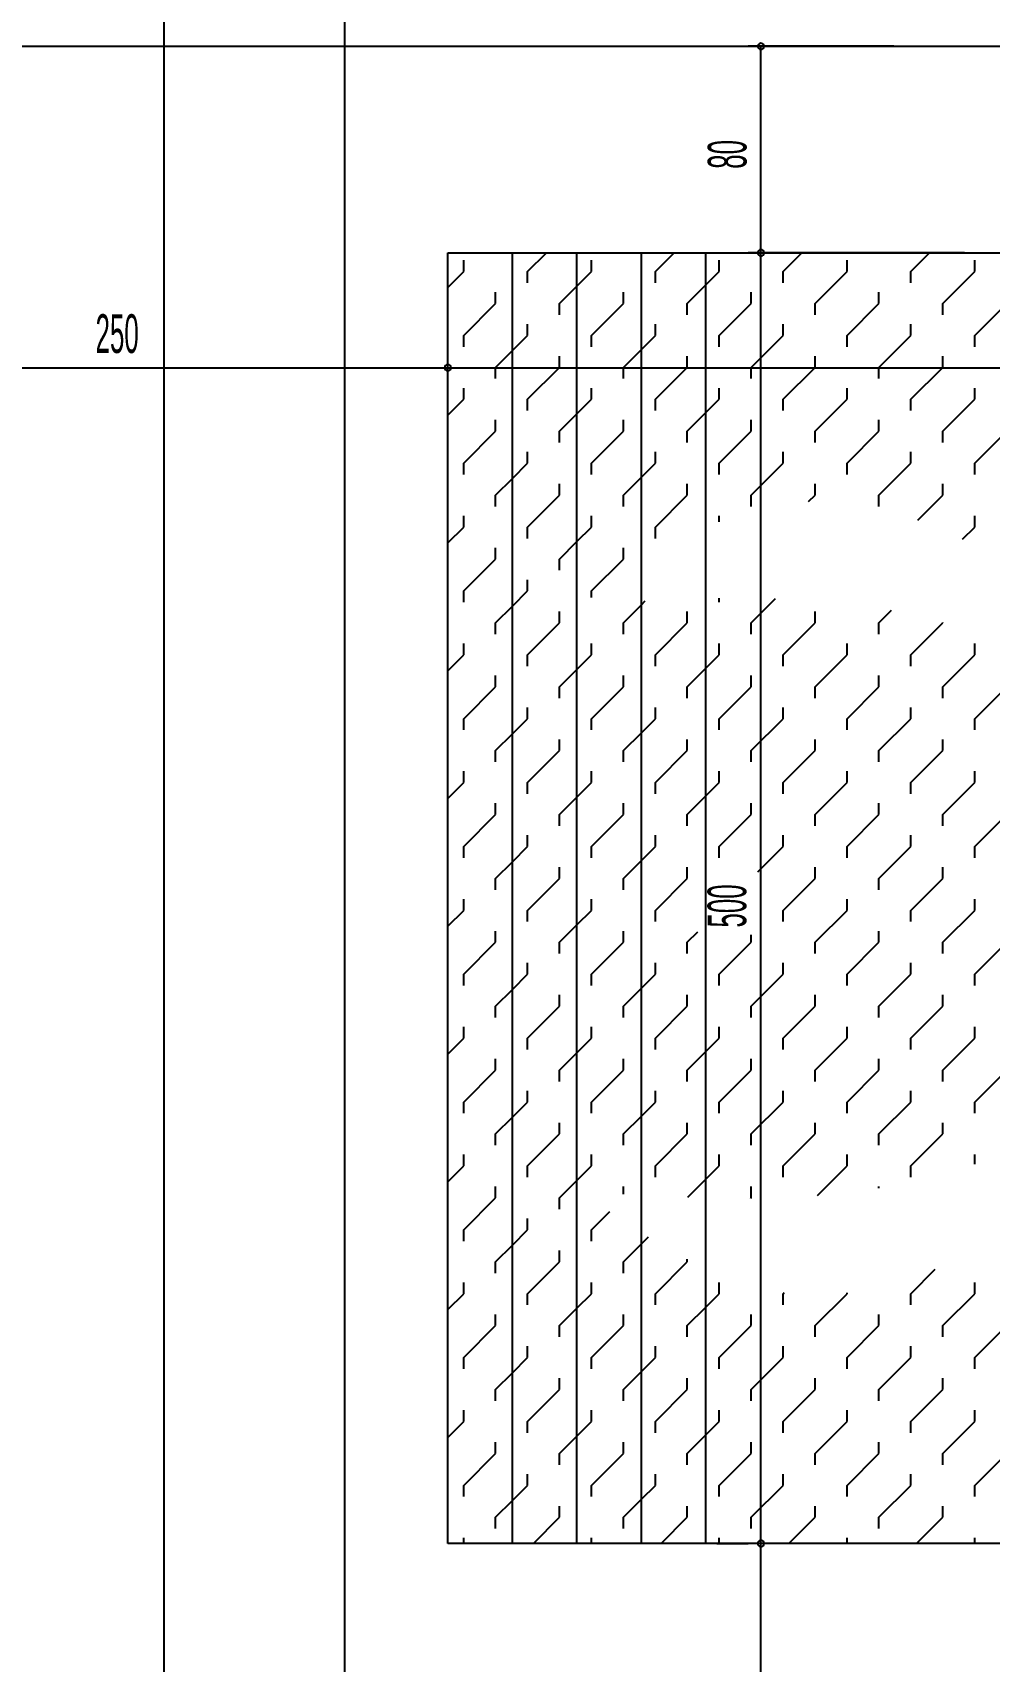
# Model space of a CAD drawing. Extents: x 3907.4 to 3911.57, y -3054.42 to -3053.7.
# Drawn here: x 3908.1128 to 3908.1869, y -3053.9472 to -3053.821 of the extents above; entities that cross this region are included whole.
import ezdxf

# ---------------------------------------------------------------- set-up
doc = ezdxf.new("R2010")
doc.units = 0
doc.header["$LTSCALE"] = 2
doc.header["$MEASUREMENT"] = 0
doc.linetypes.add('ACAD_ISO07W100', pattern=[3.5, 0.5, -3])
doc.linetypes.add('ACAD_ISO10W100', pattern=[18, 12, -3, 0, -3])
doc.layers.get('0').update_dxf_attribs({"linetype": 'CONTINUOUS'})
for name, color, linetype in [('AKS', 11, 'CONTINUOUS'), ('MB', 11, 'CONTINUOUS'), ('OLÇÜ', 6, 'CONTINUOUS'), ('TARAMA', 9, 'CONTINUOUS')]:
    doc.layers.add(name, color=color, linetype=linetype)
doc.styles.add('ÖLÇÜ', font='stylu.ttf', dxfattribs={"width": 0.5})

msp = doc.modelspace()

# ---------------------------------------------------------------- linework, layer by layer
at = {"color": 0, "linetype": 'ByBlock'}
for centre, start, end in [((3908.16923, -3053.82203), 90, 270), ((3908.16923, -3053.82203), 270, 90), ((3908.16923, -3053.83803), 90, 270), ((3908.16923, -3053.83803), 90, 270), ((3908.16923, -3053.83803), 270, 90), ((3908.16923, -3053.83803), 270, 90), ((3908.14497, -3053.84693), 0, 180), ((3908.14497, -3053.84693), 0, 180), ((3908.14497, -3053.84693), 180, 0), ((3908.14497, -3053.84693), 180, 0), ((3908.16923, -3053.93803), 90, 270), ((3908.16923, -3053.93803), 90, 270), ((3908.16923, -3053.93803), 270, 90), ((3908.16923, -3053.93803), 270, 90)]:
    msp.add_arc(centre, 0.00025, start, end, dxfattribs=at)
at = {"layer": 'AKS', "linetype": 'ACAD_ISO10W100'}
for p, q in [((3908.12297, -3053.71797), (3908.12297, -3054.16603)), ((3908.13697, -3053.71797), (3908.13697, -3054.27603))]:
    msp.add_line(p, q, dxfattribs=at)
at = {"layer": 'MB', "color": 3}
msp.add_line((3908.09497, -3053.82203), (3908.34697, -3053.82203), dxfattribs=at)
at = {"layer": 'MB'}
for p, q in [((3908.14497, -3053.83803), (3908.30497, -3053.83803)), ((3908.14497, -3053.93803), (3908.14497, -3053.83803)), ((3908.30497, -3053.93803), (3908.14497, -3053.93803))]:
    msp.add_line(p, q, dxfattribs=at)
at = {"layer": 'MB', "linetype": 'ACAD_ISO07W100'}
for p, q in [((3908.14997, -3053.93803), (3908.14997, -3053.83803)), ((3908.15497, -3053.93803), (3908.15497, -3053.83803)), ((3908.15997, -3053.93803), (3908.15997, -3053.83803)), ((3908.16497, -3053.93803), (3908.16497, -3053.83803))]:
    msp.add_line(p, q, dxfattribs=at)
at = {"layer": 'OLÇÜ', "color": 6}
for p, q in [((3908.17952, -3053.82203), (3908.16823, -3053.82203)), ((3908.16923, -3053.83803), (3908.16923, -3053.82203)), ((3908.18501, -3053.83803), (3908.16823, -3053.83803)), ((3908.18501, -3053.83803), (3908.16823, -3053.83803)), ((3908.16923, -3053.93803), (3908.16923, -3053.83803)), ((3908.14497, -3053.85708), (3908.14497, -3053.84593)), ((3908.14497, -3053.85708), (3908.14497, -3053.84593)), ((3908.09497, -3053.84693), (3908.14497, -3053.84693)), ((3908.14497, -3053.84693), (3908.30497, -3053.84693)), ((3908.16581, -3053.93803), (3908.16823, -3053.93803)), ((3908.16581, -3053.93803), (3908.16823, -3053.93803)), ((3908.16923, -3053.98203), (3908.16923, -3053.93803))]:
    msp.add_line(p, q, dxfattribs=at)
at = {"layer": 'TARAMA'}
for p, q in [((3908.1462, -3053.83948), (3908.1462, -3053.83861)), ((3908.15115, -3053.83948), (3908.1526, -3053.83803)), ((3908.1561, -3053.83948), (3908.1561, -3053.83861)), ((3908.16105, -3053.83948), (3908.1625, -3053.83803)), ((3908.166, -3053.83948), (3908.166, -3053.83861)), ((3908.17095, -3053.83948), (3908.1724, -3053.83803)), ((3908.1759, -3053.83948), (3908.1759, -3053.83861)), ((3908.18085, -3053.83948), (3908.1823, -3053.83803)), ((3908.1858, -3053.83948), (3908.1858, -3053.83861)), ((3908.14497, -3053.84071), (3908.1462, -3053.83948)), ((3908.15115, -3053.84036), (3908.15115, -3053.83948)), ((3908.15497, -3053.84061), (3908.1561, -3053.83948)), ((3908.16105, -3053.84036), (3908.16105, -3053.83948)), ((3908.16497, -3053.84051), (3908.166, -3053.83948)), ((3908.17095, -3053.84036), (3908.17095, -3053.83948)), ((3908.17342, -3053.84196), (3908.1759, -3053.83948)), ((3908.18085, -3053.84036), (3908.18085, -3053.83948)), ((3908.18332, -3053.84196), (3908.1858, -3053.83948)), ((3908.14867, -3053.84196), (3908.14867, -3053.84108)), ((3908.15362, -3053.84196), (3908.15497, -3053.84061)), ((3908.15857, -3053.84196), (3908.15857, -3053.84108)), ((3908.16352, -3053.84196), (3908.16497, -3053.84051)), ((3908.16847, -3053.84196), (3908.16847, -3053.84108)), ((3908.17837, -3053.84196), (3908.17837, -3053.84108)), ((3908.1462, -3053.84443), (3908.14867, -3053.84196)), ((3908.15362, -3053.84283), (3908.15362, -3053.84196)), ((3908.1561, -3053.84443), (3908.15857, -3053.84196)), ((3908.16352, -3053.84283), (3908.16352, -3053.84196)), ((3908.166, -3053.84443), (3908.16847, -3053.84196)), ((3908.17342, -3053.84283), (3908.17342, -3053.84196)), ((3908.1759, -3053.84443), (3908.17837, -3053.84196)), ((3908.18332, -3053.84283), (3908.18332, -3053.84196)), ((3908.1858, -3053.84443), (3908.18827, -3053.84196)), ((3908.15115, -3053.84443), (3908.15115, -3053.84356)), ((3908.16105, -3053.84443), (3908.16105, -3053.84356)), ((3908.17095, -3053.84443), (3908.17095, -3053.84356)), ((3908.18085, -3053.84443), (3908.18085, -3053.84356)), ((3908.1462, -3053.84531), (3908.1462, -3053.84443)), ((3908.14997, -3053.84561), (3908.15115, -3053.84443)), ((3908.1561, -3053.84531), (3908.1561, -3053.84443)), ((3908.15997, -3053.84551), (3908.16105, -3053.84443)), ((3908.166, -3053.84531), (3908.166, -3053.84443)), ((3908.16847, -3053.84691), (3908.17095, -3053.84443)), ((3908.1759, -3053.84531), (3908.1759, -3053.84443)), ((3908.17837, -3053.84691), (3908.18085, -3053.84443)), ((3908.1858, -3053.84531), (3908.1858, -3053.84443)), ((3908.14867, -3053.84691), (3908.14997, -3053.84561)), ((3908.15362, -3053.84691), (3908.15362, -3053.84603)), ((3908.15857, -3053.84691), (3908.15997, -3053.84551)), ((3908.16352, -3053.84691), (3908.16352, -3053.84603)), ((3908.17342, -3053.84691), (3908.17342, -3053.84603)), ((3908.18332, -3053.84691), (3908.18332, -3053.84603)), ((3908.14867, -3053.84778), (3908.14867, -3053.84691)), ((3908.15115, -3053.84938), (3908.15362, -3053.84691)), ((3908.15857, -3053.84778), (3908.15857, -3053.84691)), ((3908.16105, -3053.84938), (3908.16352, -3053.84691)), ((3908.16847, -3053.84778), (3908.16847, -3053.84691)), ((3908.17095, -3053.84938), (3908.17342, -3053.84691)), ((3908.17837, -3053.84778), (3908.17837, -3053.84691)), ((3908.18085, -3053.84938), (3908.18332, -3053.84691)), ((3908.1462, -3053.84938), (3908.1462, -3053.84851)), ((3908.1561, -3053.84938), (3908.1561, -3053.84851)), ((3908.166, -3053.84938), (3908.166, -3053.84851)), ((3908.1759, -3053.84938), (3908.1759, -3053.84851)), ((3908.1858, -3053.84938), (3908.1858, -3053.84851)), ((3908.14497, -3053.85061), (3908.1462, -3053.84938)), ((3908.15115, -3053.85026), (3908.15115, -3053.84938)), ((3908.15497, -3053.85051), (3908.1561, -3053.84938)), ((3908.16105, -3053.85026), (3908.16105, -3053.84938)), ((3908.16497, -3053.85041), (3908.166, -3053.84938)), ((3908.17095, -3053.85026), (3908.17095, -3053.84938)), ((3908.17342, -3053.85186), (3908.1759, -3053.84938)), ((3908.18085, -3053.85026), (3908.18085, -3053.84938)), ((3908.18332, -3053.85186), (3908.1858, -3053.84938)), ((3908.14867, -3053.85186), (3908.14867, -3053.85098)), ((3908.15362, -3053.85186), (3908.15497, -3053.85051)), ((3908.15857, -3053.85186), (3908.15857, -3053.85098)), ((3908.16352, -3053.85186), (3908.16497, -3053.85041)), ((3908.16847, -3053.85186), (3908.16847, -3053.85098)), ((3908.17837, -3053.85186), (3908.17837, -3053.85098)), ((3908.1462, -3053.85433), (3908.14867, -3053.85186)), ((3908.15362, -3053.85273), (3908.15362, -3053.85186)), ((3908.1561, -3053.85433), (3908.15857, -3053.85186)), ((3908.16352, -3053.85273), (3908.16352, -3053.85186)), ((3908.166, -3053.85433), (3908.16847, -3053.85186)), ((3908.17342, -3053.85273), (3908.17342, -3053.85186)), ((3908.1759, -3053.85433), (3908.17837, -3053.85186)), ((3908.18332, -3053.85273), (3908.18332, -3053.85186)), ((3908.1858, -3053.85433), (3908.18827, -3053.85186)), ((3908.15115, -3053.85433), (3908.15115, -3053.85346)), ((3908.16105, -3053.85433), (3908.16105, -3053.85346)), ((3908.17095, -3053.85433), (3908.17095, -3053.85346)), ((3908.18085, -3053.85433), (3908.18085, -3053.85346)), ((3908.1462, -3053.85521), (3908.1462, -3053.85433)), ((3908.14997, -3053.85551), (3908.15115, -3053.85433)), ((3908.1561, -3053.85521), (3908.1561, -3053.85433)), ((3908.15997, -3053.85541), (3908.16105, -3053.85433)), ((3908.166, -3053.85521), (3908.166, -3053.85433)), ((3908.16847, -3053.85681), (3908.17095, -3053.85433)), ((3908.1759, -3053.85521), (3908.1759, -3053.85433)), ((3908.17837, -3053.85681), (3908.18085, -3053.85433)), ((3908.1858, -3053.85521), (3908.1858, -3053.85433)), ((3908.14867, -3053.85681), (3908.14997, -3053.85551)), ((3908.15362, -3053.85681), (3908.15362, -3053.85593)), ((3908.15857, -3053.85681), (3908.15997, -3053.85541)), ((3908.16352, -3053.85681), (3908.16352, -3053.85593)), ((3908.17342, -3053.85681), (3908.17342, -3053.85593)), ((3908.18332, -3053.85681), (3908.18332, -3053.85593)), ((3908.14867, -3053.85768), (3908.14867, -3053.85681)), ((3908.15115, -3053.85928), (3908.15362, -3053.85681)), ((3908.15857, -3053.85768), (3908.15857, -3053.85681)), ((3908.16105, -3053.85928), (3908.16352, -3053.85681)), ((3908.16847, -3053.85768), (3908.16847, -3053.85681)), ((3908.17292, -3053.85731), (3908.17342, -3053.85681)), ((3908.17837, -3053.85768), (3908.17837, -3053.85681)), ((3908.18138, -3053.85875), (3908.18332, -3053.85681)), ((3908.1462, -3053.85928), (3908.1462, -3053.85841)), ((3908.1561, -3053.85928), (3908.1561, -3053.85841)), ((3908.166, -3053.85887), (3908.166, -3053.85841)), ((3908.1858, -3053.85928), (3908.1858, -3053.85841)), ((3908.14497, -3053.86051), (3908.1462, -3053.85928)), ((3908.15115, -3053.86016), (3908.15115, -3053.85928)), ((3908.15497, -3053.86041), (3908.1561, -3053.85928)), ((3908.16105, -3053.86016), (3908.16105, -3053.85928)), ((3908.18485, -3053.86022), (3908.1858, -3053.85928)), ((3908.14867, -3053.86176), (3908.14867, -3053.86088)), ((3908.15362, -3053.86176), (3908.15497, -3053.86041)), ((3908.15857, -3053.86176), (3908.15857, -3053.86088)), ((3908.1462, -3053.86423), (3908.14867, -3053.86176)), ((3908.15362, -3053.86263), (3908.15362, -3053.86176)), ((3908.1561, -3053.86423), (3908.15857, -3053.86176)), ((3908.15115, -3053.86423), (3908.15115, -3053.86336)), ((3908.1462, -3053.86511), (3908.1462, -3053.86423)), ((3908.14997, -3053.86541), (3908.15115, -3053.86423)), ((3908.1561, -3053.86473), (3908.1561, -3053.86423)), ((3908.15997, -3053.86531), (3908.16027, -3053.865)), ((3908.166, -3053.86511), (3908.166, -3053.86479)), ((3908.16847, -3053.86671), (3908.17037, -3053.86481)), ((3908.14867, -3053.86671), (3908.14997, -3053.86541)), ((3908.15362, -3053.86671), (3908.15362, -3053.86583)), ((3908.15857, -3053.86671), (3908.15997, -3053.86531)), ((3908.16352, -3053.86671), (3908.16352, -3053.86583)), ((3908.17342, -3053.86671), (3908.17342, -3053.86583)), ((3908.17837, -3053.86671), (3908.17935, -3053.86573)), ((3908.14867, -3053.86758), (3908.14867, -3053.86671)), ((3908.15115, -3053.86918), (3908.15362, -3053.86671)), ((3908.15857, -3053.86758), (3908.15857, -3053.86671)), ((3908.16105, -3053.86918), (3908.16352, -3053.86671)), ((3908.16847, -3053.86758), (3908.16847, -3053.86671)), ((3908.17095, -3053.86918), (3908.17342, -3053.86671)), ((3908.17837, -3053.86758), (3908.17837, -3053.86671)), ((3908.18085, -3053.86918), (3908.18332, -3053.86671)), ((3908.18332, -3053.86671), (3908.18332, -3053.86667)), ((3908.1462, -3053.86918), (3908.1462, -3053.8683)), ((3908.1561, -3053.86918), (3908.1561, -3053.8683)), ((3908.166, -3053.86918), (3908.166, -3053.8683)), ((3908.1759, -3053.86918), (3908.1759, -3053.8683)), ((3908.1858, -3053.86918), (3908.1858, -3053.8683)), ((3908.14497, -3053.87041), (3908.1462, -3053.86918)), ((3908.15115, -3053.87005), (3908.15115, -3053.86918)), ((3908.15497, -3053.87031), (3908.1561, -3053.86918)), ((3908.16105, -3053.87005), (3908.16105, -3053.86918)), ((3908.16352, -3053.87165), (3908.16497, -3053.87021)), ((3908.16497, -3053.87021), (3908.166, -3053.86918)), ((3908.17095, -3053.87005), (3908.17095, -3053.86918)), ((3908.17342, -3053.87165), (3908.1759, -3053.86918)), ((3908.18085, -3053.87005), (3908.18085, -3053.86918)), ((3908.18332, -3053.87165), (3908.1858, -3053.86918)), ((3908.14867, -3053.87165), (3908.14867, -3053.87078)), ((3908.15362, -3053.87165), (3908.15497, -3053.87031)), ((3908.15857, -3053.87165), (3908.15857, -3053.87078)), ((3908.16847, -3053.87165), (3908.16847, -3053.87078)), ((3908.17837, -3053.87165), (3908.17837, -3053.87078)), ((3908.1462, -3053.87413), (3908.14867, -3053.87165)), ((3908.15362, -3053.87253), (3908.15362, -3053.87165)), ((3908.1561, -3053.87413), (3908.15857, -3053.87165)), ((3908.16352, -3053.87253), (3908.16352, -3053.87165)), ((3908.166, -3053.87413), (3908.16847, -3053.87165)), ((3908.17342, -3053.87253), (3908.17342, -3053.87165)), ((3908.1759, -3053.87413), (3908.17837, -3053.87165)), ((3908.18332, -3053.87253), (3908.18332, -3053.87165)), ((3908.1858, -3053.87413), (3908.18827, -3053.87165)), ((3908.15115, -3053.87413), (3908.15115, -3053.87325)), ((3908.16105, -3053.87413), (3908.16105, -3053.87325)), ((3908.17095, -3053.87413), (3908.17095, -3053.87325)), ((3908.18085, -3053.87413), (3908.18085, -3053.87325)), ((3908.1462, -3053.875), (3908.1462, -3053.87413)), ((3908.14997, -3053.87531), (3908.15115, -3053.87413)), ((3908.1561, -3053.875), (3908.1561, -3053.87413)), ((3908.15857, -3053.8766), (3908.15997, -3053.87521)), ((3908.15997, -3053.87521), (3908.16105, -3053.87413)), ((3908.166, -3053.875), (3908.166, -3053.87413)), ((3908.16847, -3053.8766), (3908.17095, -3053.87413)), ((3908.1759, -3053.875), (3908.1759, -3053.87413)), ((3908.17837, -3053.8766), (3908.18085, -3053.87413)), ((3908.1858, -3053.875), (3908.1858, -3053.87413)), ((3908.14867, -3053.8766), (3908.14997, -3053.87531)), ((3908.15362, -3053.8766), (3908.15362, -3053.87573)), ((3908.16352, -3053.8766), (3908.16352, -3053.87573)), ((3908.17342, -3053.8766), (3908.17342, -3053.87573)), ((3908.18332, -3053.8766), (3908.18332, -3053.87573)), ((3908.14867, -3053.87748), (3908.14867, -3053.8766)), ((3908.15115, -3053.87908), (3908.15362, -3053.8766)), ((3908.15857, -3053.87748), (3908.15857, -3053.8766)), ((3908.16105, -3053.87908), (3908.16352, -3053.8766)), ((3908.16847, -3053.87748), (3908.16847, -3053.8766)), ((3908.17095, -3053.87908), (3908.17342, -3053.8766)), ((3908.17837, -3053.87748), (3908.17837, -3053.8766)), ((3908.18085, -3053.87908), (3908.18332, -3053.8766)), ((3908.14497, -3053.88031), (3908.1462, -3053.87908)), ((3908.1462, -3053.87908), (3908.1462, -3053.8782)), ((3908.15115, -3053.87995), (3908.15115, -3053.87908)), ((3908.15497, -3053.88021), (3908.1561, -3053.87908)), ((3908.1561, -3053.87908), (3908.1561, -3053.8782)), ((3908.16105, -3053.87995), (3908.16105, -3053.87908)), ((3908.16497, -3053.88011), (3908.166, -3053.87908)), ((3908.166, -3053.87908), (3908.166, -3053.8782)), ((3908.17095, -3053.87995), (3908.17095, -3053.87908)), ((3908.17342, -3053.88155), (3908.1759, -3053.87908)), ((3908.1759, -3053.87908), (3908.1759, -3053.8782)), ((3908.18085, -3053.87995), (3908.18085, -3053.87908)), ((3908.18332, -3053.88155), (3908.1858, -3053.87908)), ((3908.1858, -3053.87908), (3908.1858, -3053.8782)), ((3908.15362, -3053.88155), (3908.15497, -3053.88021)), ((3908.16352, -3053.88155), (3908.16497, -3053.88011)), ((3908.1462, -3053.88403), (3908.14867, -3053.88155)), ((3908.14867, -3053.88155), (3908.14867, -3053.88068)), ((3908.15362, -3053.88243), (3908.15362, -3053.88155)), ((3908.1561, -3053.88403), (3908.15857, -3053.88155)), ((3908.15857, -3053.88155), (3908.15857, -3053.88068)), ((3908.16352, -3053.88243), (3908.16352, -3053.88155)), ((3908.166, -3053.88403), (3908.16847, -3053.88155)), ((3908.16847, -3053.88155), (3908.16847, -3053.88068)), ((3908.17342, -3053.88243), (3908.17342, -3053.88155)), ((3908.1759, -3053.88403), (3908.17837, -3053.88155)), ((3908.17837, -3053.88155), (3908.17837, -3053.88068)), ((3908.18332, -3053.88243), (3908.18332, -3053.88155)), ((3908.1858, -3053.88403), (3908.18827, -3053.88155)), ((3908.1462, -3053.8849), (3908.1462, -3053.88403)), ((3908.14997, -3053.88521), (3908.15115, -3053.88403)), ((3908.15115, -3053.88403), (3908.15115, -3053.88315)), ((3908.1561, -3053.8849), (3908.1561, -3053.88403)), ((3908.15997, -3053.88511), (3908.16105, -3053.88403)), ((3908.16105, -3053.88403), (3908.16105, -3053.88315)), ((3908.166, -3053.8849), (3908.166, -3053.88403)), ((3908.16898, -3053.886), (3908.17095, -3053.88403)), ((3908.17095, -3053.88403), (3908.17095, -3053.88315)), ((3908.1759, -3053.8849), (3908.1759, -3053.88403)), ((3908.17837, -3053.8865), (3908.18085, -3053.88403)), ((3908.18085, -3053.88403), (3908.18085, -3053.88315)), ((3908.1858, -3053.8849), (3908.1858, -3053.88403)), ((3908.14867, -3053.8865), (3908.14997, -3053.88521)), ((3908.15857, -3053.8865), (3908.15997, -3053.88511)), ((3908.14867, -3053.88738), (3908.14867, -3053.8865)), ((3908.15115, -3053.88898), (3908.15362, -3053.8865)), ((3908.15362, -3053.8865), (3908.15362, -3053.88563)), ((3908.15857, -3053.88738), (3908.15857, -3053.8865)), ((3908.16105, -3053.88898), (3908.16352, -3053.8865)), ((3908.16352, -3053.8865), (3908.16352, -3053.88563)), ((3908.17095, -3053.88898), (3908.17342, -3053.8865)), ((3908.17342, -3053.8865), (3908.17342, -3053.88563)), ((3908.17837, -3053.88738), (3908.17837, -3053.8865)), ((3908.18085, -3053.88898), (3908.18332, -3053.8865)), ((3908.18332, -3053.8865), (3908.18332, -3053.88563)), ((3908.14497, -3053.89021), (3908.1462, -3053.88898)), ((3908.1462, -3053.88898), (3908.1462, -3053.8881)), ((3908.15115, -3053.88985), (3908.15115, -3053.88898)), ((3908.15497, -3053.89011), (3908.1561, -3053.88898)), ((3908.1561, -3053.88898), (3908.1561, -3053.8881)), ((3908.16105, -3053.88985), (3908.16105, -3053.88898)), ((3908.17095, -3053.88985), (3908.17095, -3053.88898)), ((3908.17342, -3053.89145), (3908.1759, -3053.88898)), ((3908.1759, -3053.88898), (3908.1759, -3053.8881)), ((3908.18085, -3053.88985), (3908.18085, -3053.88898)), ((3908.18332, -3053.89145), (3908.1858, -3053.88898)), ((3908.1858, -3053.88898), (3908.1858, -3053.8881)), ((3908.15362, -3053.89145), (3908.15497, -3053.89011)), ((3908.1462, -3053.89393), (3908.14867, -3053.89145)), ((3908.14867, -3053.89145), (3908.14867, -3053.89058)), ((3908.15362, -3053.89233), (3908.15362, -3053.89145)), ((3908.1561, -3053.89393), (3908.15857, -3053.89145)), ((3908.15857, -3053.89145), (3908.15857, -3053.89058)), ((3908.16352, -3053.89145), (3908.16433, -3053.89065)), ((3908.16352, -3053.89233), (3908.16352, -3053.89145)), ((3908.166, -3053.89393), (3908.16847, -3053.89145)), ((3908.16847, -3053.89145), (3908.16847, -3053.89088)), ((3908.17342, -3053.89233), (3908.17342, -3053.89145)), ((3908.1759, -3053.89393), (3908.17837, -3053.89145)), ((3908.17837, -3053.89145), (3908.17837, -3053.89058)), ((3908.18332, -3053.89233), (3908.18332, -3053.89145)), ((3908.1858, -3053.89393), (3908.18827, -3053.89145)), ((3908.1462, -3053.8948), (3908.1462, -3053.89393)), ((3908.14997, -3053.89511), (3908.15115, -3053.89393)), ((3908.15115, -3053.89393), (3908.15115, -3053.89305)), ((3908.1561, -3053.8948), (3908.1561, -3053.89393)), ((3908.15997, -3053.89501), (3908.16105, -3053.89393)), ((3908.16105, -3053.89393), (3908.16105, -3053.89305)), ((3908.166, -3053.8948), (3908.166, -3053.89393)), ((3908.16847, -3053.8964), (3908.17095, -3053.89393)), ((3908.17095, -3053.89393), (3908.17095, -3053.89305)), ((3908.1759, -3053.8948), (3908.1759, -3053.89393)), ((3908.17837, -3053.8964), (3908.18085, -3053.89393)), ((3908.18085, -3053.89393), (3908.18085, -3053.89305)), ((3908.1858, -3053.8948), (3908.1858, -3053.89393)), ((3908.14867, -3053.8964), (3908.14997, -3053.89511)), ((3908.15857, -3053.8964), (3908.15997, -3053.89501)), ((3908.14867, -3053.89728), (3908.14867, -3053.8964)), ((3908.15115, -3053.89888), (3908.15362, -3053.8964)), ((3908.15362, -3053.8964), (3908.15362, -3053.89553)), ((3908.15857, -3053.89728), (3908.15857, -3053.8964)), ((3908.16105, -3053.89888), (3908.16352, -3053.8964)), ((3908.16352, -3053.8964), (3908.16352, -3053.89553)), ((3908.16847, -3053.89728), (3908.16847, -3053.8964)), ((3908.17095, -3053.89888), (3908.17342, -3053.8964)), ((3908.17342, -3053.8964), (3908.17342, -3053.89553)), ((3908.17837, -3053.89728), (3908.17837, -3053.8964)), ((3908.18085, -3053.89888), (3908.18332, -3053.8964)), ((3908.18332, -3053.8964), (3908.18332, -3053.89553)), ((3908.1462, -3053.89888), (3908.1462, -3053.898)), ((3908.1561, -3053.89888), (3908.1561, -3053.898)), ((3908.166, -3053.89888), (3908.166, -3053.898)), ((3908.1759, -3053.89888), (3908.1759, -3053.898)), ((3908.1858, -3053.89888), (3908.1858, -3053.898)), ((3908.14497, -3053.90011), (3908.1462, -3053.89888)), ((3908.15115, -3053.89975), (3908.15115, -3053.89888)), ((3908.15497, -3053.90001), (3908.1561, -3053.89888)), ((3908.16105, -3053.89975), (3908.16105, -3053.89888)), ((3908.16497, -3053.89991), (3908.166, -3053.89888)), ((3908.17095, -3053.89975), (3908.17095, -3053.89888)), ((3908.17342, -3053.90135), (3908.1759, -3053.89888)), ((3908.18085, -3053.89975), (3908.18085, -3053.89888)), ((3908.18332, -3053.90135), (3908.1858, -3053.89888)), ((3908.14867, -3053.90135), (3908.14867, -3053.90048)), ((3908.15362, -3053.90135), (3908.15497, -3053.90001)), ((3908.15857, -3053.90135), (3908.15857, -3053.90048)), ((3908.16352, -3053.90135), (3908.16497, -3053.89991)), ((3908.16847, -3053.90135), (3908.16847, -3053.90048)), ((3908.17837, -3053.90135), (3908.17837, -3053.90048)), ((3908.1462, -3053.90383), (3908.14867, -3053.90135)), ((3908.15362, -3053.90223), (3908.15362, -3053.90135)), ((3908.1561, -3053.90383), (3908.15857, -3053.90135)), ((3908.16352, -3053.90223), (3908.16352, -3053.90135)), ((3908.166, -3053.90383), (3908.16847, -3053.90135)), ((3908.17342, -3053.90223), (3908.17342, -3053.90135)), ((3908.1759, -3053.90383), (3908.17837, -3053.90135)), ((3908.18332, -3053.90223), (3908.18332, -3053.90135)), ((3908.1858, -3053.90383), (3908.18827, -3053.90135)), ((3908.15115, -3053.90383), (3908.15115, -3053.90295)), ((3908.16105, -3053.90383), (3908.16105, -3053.90295)), ((3908.17095, -3053.90383), (3908.17095, -3053.90295)), ((3908.18085, -3053.90383), (3908.18085, -3053.90295)), ((3908.1462, -3053.9047), (3908.1462, -3053.90383)), ((3908.14997, -3053.90501), (3908.15115, -3053.90383)), ((3908.1561, -3053.9047), (3908.1561, -3053.90383)), ((3908.15997, -3053.90491), (3908.16105, -3053.90383)), ((3908.166, -3053.9047), (3908.166, -3053.90383)), ((3908.16847, -3053.9063), (3908.17095, -3053.90383)), ((3908.1759, -3053.9047), (3908.1759, -3053.90383)), ((3908.17837, -3053.9063), (3908.18085, -3053.90383)), ((3908.1858, -3053.9047), (3908.1858, -3053.90383)), ((3908.14867, -3053.9063), (3908.14997, -3053.90501)), ((3908.15362, -3053.9063), (3908.15362, -3053.90543)), ((3908.15857, -3053.9063), (3908.15997, -3053.90491)), ((3908.16352, -3053.9063), (3908.16352, -3053.90543)), ((3908.17342, -3053.9063), (3908.17342, -3053.90543)), ((3908.18332, -3053.9063), (3908.18332, -3053.90543)), ((3908.14867, -3053.90718), (3908.14867, -3053.9063)), ((3908.15115, -3053.90878), (3908.15362, -3053.9063)), ((3908.15857, -3053.90718), (3908.15857, -3053.9063)), ((3908.16105, -3053.90878), (3908.16352, -3053.9063)), ((3908.16847, -3053.90718), (3908.16847, -3053.9063)), ((3908.17095, -3053.90878), (3908.17342, -3053.9063)), ((3908.17837, -3053.90718), (3908.17837, -3053.9063)), ((3908.18085, -3053.90878), (3908.18332, -3053.9063)), ((3908.1462, -3053.90878), (3908.1462, -3053.9079)), ((3908.1561, -3053.90878), (3908.1561, -3053.9079)), ((3908.166, -3053.90878), (3908.166, -3053.9079)), ((3908.1759, -3053.90878), (3908.1759, -3053.9079)), ((3908.1858, -3053.90863), (3908.1858, -3053.9079)), ((3908.14497, -3053.91001), (3908.1462, -3053.90878)), ((3908.15115, -3053.90965), (3908.15115, -3053.90878)), ((3908.15497, -3053.90991), (3908.1561, -3053.90878)), ((3908.16105, -3053.90965), (3908.16105, -3053.90878)), ((3908.16497, -3053.90981), (3908.166, -3053.90878)), ((3908.17095, -3053.90965), (3908.17095, -3053.90878)), ((3908.1736, -3053.91108), (3908.1759, -3053.90878)), ((3908.18085, -3053.90965), (3908.18085, -3053.90878)), ((3908.14867, -3053.91125), (3908.14867, -3053.91038)), ((3908.15362, -3053.91125), (3908.15497, -3053.90991)), ((3908.15857, -3053.91096), (3908.15857, -3053.91038)), ((3908.16357, -3053.91121), (3908.16497, -3053.90981)), ((3908.16847, -3053.91125), (3908.16847, -3053.91038)), ((3908.17837, -3053.9105), (3908.17837, -3053.91038)), ((3908.1462, -3053.91373), (3908.14867, -3053.91125)), ((3908.15362, -3053.91213), (3908.15362, -3053.91125)), ((3908.16844, -3053.91129), (3908.16847, -3053.91125)), ((3908.15115, -3053.91373), (3908.15115, -3053.91285)), ((3908.1561, -3053.91373), (3908.15752, -3053.9123)), ((3908.1462, -3053.9146), (3908.1462, -3053.91373)), ((3908.14997, -3053.91491), (3908.15115, -3053.91373)), ((3908.1561, -3053.9146), (3908.1561, -3053.91373)), ((3908.15997, -3053.91481), (3908.16052, -3053.91426)), ((3908.14867, -3053.9162), (3908.14997, -3053.91491)), ((3908.15362, -3053.9162), (3908.15362, -3053.91533)), ((3908.15857, -3053.9162), (3908.15997, -3053.91481)), ((3908.14867, -3053.91708), (3908.14867, -3053.9162)), ((3908.15115, -3053.91868), (3908.15362, -3053.9162)), ((3908.15857, -3053.91708), (3908.15857, -3053.9162)), ((3908.16105, -3053.91868), (3908.16352, -3053.9162)), ((3908.16352, -3053.9162), (3908.16352, -3053.91601)), ((3908.18085, -3053.91868), (3908.18274, -3053.91678)), ((3908.1462, -3053.91868), (3908.1462, -3053.9178)), ((3908.1561, -3053.91868), (3908.1561, -3053.9178)), ((3908.166, -3053.91868), (3908.166, -3053.9178)), ((3908.1858, -3053.91868), (3908.1858, -3053.9178)), ((3908.14497, -3053.91991), (3908.1462, -3053.91868)), ((3908.15115, -3053.91955), (3908.15115, -3053.91868)), ((3908.15497, -3053.91981), (3908.1561, -3053.91868)), ((3908.16105, -3053.91955), (3908.16105, -3053.91868)), ((3908.16497, -3053.91971), (3908.166, -3053.91868)), ((3908.17095, -3053.91868), (3908.17103, -3053.91859)), ((3908.17095, -3053.91955), (3908.17095, -3053.91868)), ((3908.17342, -3053.92115), (3908.1759, -3053.91868)), ((3908.1759, -3053.91868), (3908.1759, -3053.91862)), ((3908.18085, -3053.91955), (3908.18085, -3053.91868)), ((3908.18332, -3053.92115), (3908.1858, -3053.91868)), ((3908.14867, -3053.92115), (3908.14867, -3053.92028)), ((3908.15362, -3053.92115), (3908.15497, -3053.91981)), ((3908.15857, -3053.92115), (3908.15857, -3053.92028)), ((3908.16352, -3053.92115), (3908.16497, -3053.91971)), ((3908.16847, -3053.92115), (3908.16847, -3053.92028)), ((3908.17837, -3053.92115), (3908.17837, -3053.92028)), ((3908.1462, -3053.92363), (3908.14867, -3053.92115)), ((3908.15362, -3053.92203), (3908.15362, -3053.92115)), ((3908.1561, -3053.92363), (3908.15857, -3053.92115)), ((3908.16352, -3053.92203), (3908.16352, -3053.92115)), ((3908.166, -3053.92363), (3908.16847, -3053.92115)), ((3908.17342, -3053.92203), (3908.17342, -3053.92115)), ((3908.1759, -3053.92363), (3908.17837, -3053.92115)), ((3908.18332, -3053.92203), (3908.18332, -3053.92115)), ((3908.1858, -3053.92363), (3908.18827, -3053.92115)), ((3908.15115, -3053.92363), (3908.15115, -3053.92275)), ((3908.16105, -3053.92363), (3908.16105, -3053.92275)), ((3908.17095, -3053.92363), (3908.17095, -3053.92275)), ((3908.18085, -3053.92363), (3908.18085, -3053.92275)), ((3908.1462, -3053.9245), (3908.1462, -3053.92363)), ((3908.14997, -3053.92481), (3908.15115, -3053.92363)), ((3908.1561, -3053.9245), (3908.1561, -3053.92363)), ((3908.15997, -3053.92471), (3908.16105, -3053.92363)), ((3908.166, -3053.9245), (3908.166, -3053.92363)), ((3908.16847, -3053.9261), (3908.17095, -3053.92363)), ((3908.1759, -3053.9245), (3908.1759, -3053.92363)), ((3908.17837, -3053.9261), (3908.18085, -3053.92363)), ((3908.1858, -3053.9245), (3908.1858, -3053.92363)), ((3908.14867, -3053.9261), (3908.14997, -3053.92481)), ((3908.15362, -3053.9261), (3908.15362, -3053.92523)), ((3908.15857, -3053.9261), (3908.15997, -3053.92471)), ((3908.16352, -3053.9261), (3908.16352, -3053.92523)), ((3908.17342, -3053.9261), (3908.17342, -3053.92523)), ((3908.18332, -3053.9261), (3908.18332, -3053.92523)), ((3908.14867, -3053.92698), (3908.14867, -3053.9261)), ((3908.15115, -3053.92858), (3908.15362, -3053.9261)), ((3908.15857, -3053.92698), (3908.15857, -3053.9261)), ((3908.16105, -3053.92858), (3908.16352, -3053.9261)), ((3908.16847, -3053.92698), (3908.16847, -3053.9261)), ((3908.17095, -3053.92858), (3908.17342, -3053.9261)), ((3908.17837, -3053.92698), (3908.17837, -3053.9261)), ((3908.18085, -3053.92858), (3908.18332, -3053.9261)), ((3908.1462, -3053.92858), (3908.1462, -3053.9277)), ((3908.1561, -3053.92858), (3908.1561, -3053.9277)), ((3908.166, -3053.92858), (3908.166, -3053.9277)), ((3908.1759, -3053.92858), (3908.1759, -3053.9277)), ((3908.1858, -3053.92858), (3908.1858, -3053.9277)), ((3908.14497, -3053.92981), (3908.1462, -3053.92858)), ((3908.15115, -3053.92945), (3908.15115, -3053.92858)), ((3908.15497, -3053.92971), (3908.1561, -3053.92858)), ((3908.16105, -3053.92945), (3908.16105, -3053.92858)), ((3908.16497, -3053.92961), (3908.166, -3053.92858)), ((3908.17095, -3053.92945), (3908.17095, -3053.92858)), ((3908.17342, -3053.93105), (3908.1759, -3053.92858)), ((3908.18085, -3053.92945), (3908.18085, -3053.92858)), ((3908.18332, -3053.93105), (3908.1858, -3053.92858)), ((3908.14867, -3053.93105), (3908.14867, -3053.93018)), ((3908.15362, -3053.93105), (3908.15497, -3053.92971)), ((3908.15857, -3053.93105), (3908.15857, -3053.93018)), ((3908.16352, -3053.93105), (3908.16497, -3053.92961)), ((3908.16847, -3053.93105), (3908.16847, -3053.93018)), ((3908.17837, -3053.93105), (3908.17837, -3053.93018)), ((3908.1462, -3053.93353), (3908.14867, -3053.93105)), ((3908.15362, -3053.93193), (3908.15362, -3053.93105)), ((3908.1561, -3053.93353), (3908.15857, -3053.93105)), ((3908.16352, -3053.93193), (3908.16352, -3053.93105)), ((3908.166, -3053.93353), (3908.16847, -3053.93105)), ((3908.17342, -3053.93193), (3908.17342, -3053.93105)), ((3908.1759, -3053.93353), (3908.17837, -3053.93105)), ((3908.18332, -3053.93193), (3908.18332, -3053.93105)), ((3908.1858, -3053.93353), (3908.18827, -3053.93105)), ((3908.15115, -3053.93353), (3908.15115, -3053.93265)), ((3908.16105, -3053.93353), (3908.16105, -3053.93265)), ((3908.17095, -3053.93353), (3908.17095, -3053.93265)), ((3908.18085, -3053.93353), (3908.18085, -3053.93265)), ((3908.1462, -3053.9344), (3908.1462, -3053.93353)), ((3908.14997, -3053.93471), (3908.15115, -3053.93353)), ((3908.1561, -3053.9344), (3908.1561, -3053.93353)), ((3908.15857, -3053.936), (3908.15997, -3053.93461)), ((3908.15997, -3053.93461), (3908.16105, -3053.93353)), ((3908.166, -3053.9344), (3908.166, -3053.93353)), ((3908.16847, -3053.936), (3908.17095, -3053.93353)), ((3908.1759, -3053.9344), (3908.1759, -3053.93353)), ((3908.17837, -3053.936), (3908.18085, -3053.93353)), ((3908.1858, -3053.9344), (3908.1858, -3053.93353)), ((3908.14867, -3053.936), (3908.14997, -3053.93471)), ((3908.15362, -3053.936), (3908.15362, -3053.93513)), ((3908.16352, -3053.936), (3908.16352, -3053.93513)), ((3908.17342, -3053.936), (3908.17342, -3053.93513)), ((3908.18332, -3053.936), (3908.18332, -3053.93513)), ((3908.14867, -3053.93688), (3908.14867, -3053.936)), ((3908.1516, -3053.93803), (3908.15362, -3053.936)), ((3908.15857, -3053.93688), (3908.15857, -3053.936)), ((3908.1615, -3053.93803), (3908.16352, -3053.936)), ((3908.16847, -3053.93688), (3908.16847, -3053.936)), ((3908.1714, -3053.93803), (3908.17342, -3053.936)), ((3908.17837, -3053.93688), (3908.17837, -3053.936)), ((3908.18129, -3053.93803), (3908.18332, -3053.936)), ((3908.1462, -3053.93803), (3908.1462, -3053.9376)), ((3908.1561, -3053.93803), (3908.1561, -3053.9376)), ((3908.166, -3053.93803), (3908.166, -3053.9376)), ((3908.1759, -3053.93803), (3908.1759, -3053.9376)), ((3908.1858, -3053.93803), (3908.1858, -3053.9376))]:
    msp.add_line(p, q, dxfattribs=at)

# ---------------------------------------------------------------- texts
at = {"layer": 'OLÇÜ', "color": 62, "style": 'ÖLÇÜ', "width": 0.5}
for s, p in [('80', (3908.16811, -3053.83152)), ('500', (3908.16809, -3053.89031))]:
    msp.add_text(s, height=0.003, rotation=90, dxfattribs=at).set_placement(p)
msp.add_text('250', height=0.003, dxfattribs=at).set_placement((3908.11767, -3053.84579))

doc.saveas('drawing.dxf')
